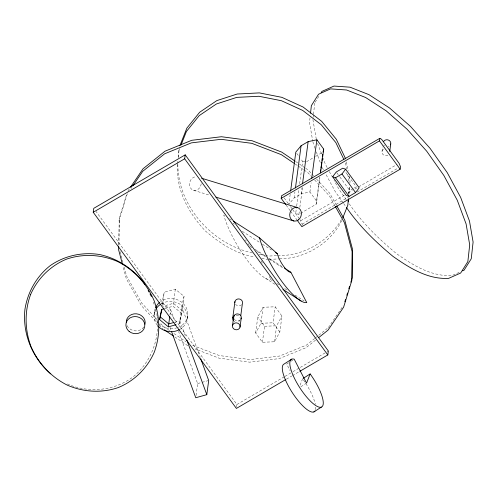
<?xml version="1.0" encoding="UTF-8"?>
<svg xmlns="http://www.w3.org/2000/svg" width="498" height="498" viewBox="0 0 498 498"><rect width="100%" height="100%" fill="white"/><g stroke="black" fill="none" stroke-linecap="round" stroke-linejoin="round"><path stroke-width="0.37" stroke-dasharray="2.49 1.87" d="M118.68 244.549L119.252 218.473L126.803 193.859M118.997 245.004L119.252 218.473M177.655 164.477C175.657 189.483 188.624 213.325 205.444 231.022C219.537 242.949 235.66 253.899 254.254 256.8M177.724 163.699L177.991 160.605M178.259 157.505L179.037 149.195M177.842 164.197C177.917 206.29 212.16 243.952 252.461 252.984M178.44 157.231L179.106 149.493M348.756 194.357L349.484 185.841M348.936 194.083L349.602 186.339M349.87 183.245L350.069 180.923L349.048 175.589M310.017 117.833L309.507 122.402L312.732 141.077M313.161 117.298L313.41 115.013M313.497 114.254L314.761 102.837M154.081 314.636L154.473 311.698M161.713 304.017L164.247 292.233L175.308 289.157L184.036 296.372L181.751 313.485L179.423 323.775L176.473 324.596M162.454 305.666L164.247 292.233M169.949 314.96L170.646 309.737L161.912 302.523M181.751 313.485L173.024 306.27L175.308 289.157M179.423 323.775L181.708 306.662L184.036 296.372M187.304 318.483L187.696 315.545M196.044 395.505L197.638 383.566L178.583 331.45M236.562 407.115L236.911 404.494L96.046 211.469M255.648 332.981L257.783 316.983L263.106 307.26L275.195 306.799L281.955 316.068L279.82 332.066L274.498 341.79L262.409 342.25L255.648 332.981L260.971 323.258L263.106 307.26M262.409 342.25L264.544 326.246L257.783 316.983M279.82 332.066L273.06 322.797L275.195 306.799M290.185 194.313L288.852 204.292L294.119 197.974L301.184 193.84L309.912 191.979L316.734 201.329L316.099 204.248L298.918 214.302L295.675 213.648L296.596 206.738M274.498 341.79L276.633 325.792L281.955 316.068M294.119 197.974L294.941 191.83M296.702 205.967L298.956 189.078M299.672 183.706L302.641 161.439L300.823 158.949M301.184 193.84L302.006 187.696M298.918 214.302L299.429 210.461M299.84 207.392L302.603 186.663M302.043 225.401L302.211 224.131L299.883 219.494M309.912 191.979L311.138 182.766M316.099 204.248L319.685 177.375M316.734 201.329L319.909 177.531M382.01 151.417L382.607 146.947M185.287 335.808L179.815 320.837L182.144 310.547L173.416 303.332L163.089 306.208M118.91 221.05L127.127 194.264L127.992 192.987M300.12 385.135L302.61 378.773M178.857 150.539L179.697 148.423M341.273 219.45L340.713 220.857C327.174 242.265 302.834 256.184 277.374 255.63M341.665 220.707C330.435 243.46 305.255 258.493 279.982 258.848M315.159 102.202L319.548 95.211M127.905 191.045L129.636 188.499M131.024 188.524L131.895 187.254M328.363 327.566L343.091 305.903M348.021 192.987L349.833 190.591L353.723 188.312M314.748 338.459L306.457 345.089L279.727 356.008L250.002 359.581L219.301 355.56L191.879 345.046M315.34 337.986L327.18 328.512M315.589 340.09L306.114 347.666L279.384 358.585L249.654 362.158L218.952 358.13L195.141 349.005M288.56 362.799L286.674 364.007L290.197 370.848M291.069 361.187L292.955 359.979M300.892 386.753L305.915 383.535M306.544 161.707L315.134 156.683M315.794 156.297L322.405 152.432M354.371 187.933L356.319 186.8L345.463 171.922M300.78 220.72L344.902 194.917M348.245 192.963L352.254 190.616M354.931 189.053L397.043 164.421M302.211 224.131L348.339 197.152M357.029 192.066L397.809 168.218M236.911 404.494L284.296 376.774M284.962 376.388L292.307 372.093M292.973 371.701L299.647 367.798M300.313 367.406L326.346 352.186M327.012 351.793L328.35 351.015M286.443 379.146L291.784 376.027M292.451 375.635L299.124 371.732M178.539 327.254L181.646 325.592A16.72 15.096 7.6 0 0 184.017 304.378A16.72 15.096 7.6 0 0 160.524 301.657M459.106 272.412L452.035 275.55C431.125 276.695 412.83 265.085 396.389 253.569C378.81 238.959 362.183 222.861 349.297 203.881M164.913 308.53L173.024 306.27M174.649 322.274L179.815 320.837M197.638 383.566L201.323 382.539M202.057 382.333L207.959 380.696M177.238 327.752L173.765 328.612L169.407 328.624A16.72 15.096 7.6 0 1 159.117 323.874M276.608 255.667L268.198 256.09L265.944 255.648M269.275 259.39L279.216 258.885M260.971 323.258L273.06 322.797M264.544 326.246L276.633 325.792M272.338 280.623L271.036 279.795L269.132 279.783A48.132 13.539 59.7 0 1 225.084 219.419L223.764 215.018L225.494 216.555M259.203 254.316L265.197 255.499M261.749 258.281L267.743 259.464M302.641 161.439L305.884 162.093M193.672 190.329L209.994 195.322M67.348 383.946C88.233 393.271 113.27 390.967 131.958 377.721C150.44 363.472 159.827 339.767 157.15 316.709M229.615 218.753L231.564 219.998M242.271 231.321L259.813 242.52M262.415 244.182L271.51 249.99M255.119 249.405L264.868 255.623M268.764 258.113L282.41 266.822M257.167 251.459L265.615 256.85M269.511 259.34L283.157 268.049M276.882 283.524L278.836 284.769M284.682 288.504L287.284 290.166M295.077 295.14L304.178 300.948M265.39 278.22L275.139 284.445M295.569 161.47L298.719 163.599M299.348 164.023L305.013 167.857M305.641 168.287L308.162 169.986L311.312 173.385M295.227 164.047L297.742 165.747M298.37 166.176L303.413 169.581M304.041 170.011L307.82 172.563L311.493 176.529M169.563 330.585L163.269 326.327L159.597 322.362M173.97 333.567L185.935 341.659M174.891 336.997L188.742 346.365M232.983 223.222L234.135 224.243M311.835 173.951L313.933 176.217M316.56 179.05L329.676 193.205L336.474 205.338M314.636 179.927L329.327 195.782L334.992 205.892M157.499 320.096L141.756 303.108L126.648 276.147L124.288 267.264M158.725 324.372L141.413 305.685L126.305 278.724L122.962 266.144M159.254 324.939L162.921 328.904M336.716 172.613L339.431 176.329M339.879 176.952L349.833 190.591M296.727 153.334L298.999 156.453M284.19 197.986L288.224 203.52M290.471 206.589L292.494 209.285M292.712 209.664L299.435 218.877M286.138 205.12L290.185 210.66M290.639 211.276L296.933 219.904M346.228 199.53L338.758 188.966L334.04 180.251M343.265 202.972L335.366 191.78L325.561 173.684M343.707 203.595L345.905 206.701M327.142 167.515L325.331 164.166L323.19 158.426M329.321 171.536L331.861 176.23M322.293 167.652L323.383 169.662M261.133 260.884L262.9 264.257M269.269 276.415L271.036 279.795M317.581 143.368L321.857 154.841M314.985 148.336L312.856 141.824M316.323 151.921L320.6 163.4M181.708 306.662L200.227 357.327M170.646 309.737L175.408 322.766M169.98 327.279L171.275 330.803M120.155 251.72L122.913 262.085M153.508 302.149L154.081 304.328M155.42 309.407L156.571 313.759M156.764 314.481L157.144 315.931M346.427 161.869L348.177 171.013M345.537 162.958L346.708 169.052M347.722 174.387L349.328 182.766M312.906 119.582L316.255 139.004M251.639 247.761A13.234 3.723 59.7 0 1 249.815 245.906M249.342 245.358A13.234 3.723 59.7 0 1 247.917 243.528M246.18 240.957A13.234 3.723 59.7 0 1 245.52 239.862M241.574 304.751A3.841 3.467 7.6 0 1 235.504 304.259M239.961 320.27A3.841 3.467 7.6 0 1 238.654 321.59M234.832 321.739A3.841 3.467 7.6 0 1 233.998 321.216M236.251 315.19A3.841 3.467 7.6 0 1 240.142 317.618M240.36 319.735A3.841 3.467 7.6 0 1 234.29 319.243M389.106 146.163A3.841 3.467 7.6 0 1 388.21 146.543M384.45 145.783A3.841 3.467 7.6 0 1 383.79 145.086M387.917 155.108A3.841 3.467 7.6 0 1 382.595 154.038A3.841 3.467 7.6 0 1 383.634 149.244M303.456 379.949A28.23 8.167 57.3 0 1 315.321 404.339M315.707 407.183A28.23 8.167 57.3 0 1 315.495 409.81M201.236 183.731A6.96 5.758 -73 0 1 194.843 190.454A6.96 5.758 -73 0 1 189.551 183.855A6.96 5.758 -73 0 1 195.639 176.746M161.296 303.836A16.72 15.096 7.6 0 1 184.49 308.393A16.72 15.096 7.6 0 1 180.089 329.29M157.312 325.281A16.72 15.096 7.6 0 1 155.656 309.625M158.152 322.872A16.72 15.096 7.6 0 1 155.015 309.121M143.829 326.956A9.474 8.547 7.6 0 1 135.139 330.871A9.474 8.547 7.6 0 1 127.083 325.599"/><path stroke-width="0.75" d="M118.667 246.068L118.63 249.859L122.371 263.921M348.289 199.773L347.822 205.195L342.78 217.887M348.27 201.821L348.538 198.727M310.522 113.264L311.362 105.657L318.546 94.222L330.579 88.881L346.627 90.001L365.607 97.496L386.224 110.867L407.065 129.194L426.724 151.224L443.849 175.47L457.282 200.271L466.097 223.932L469.701 244.854L467.852 261.599L460.662 273.029L448.636 278.37C427.732 279.515 409.437 267.905 392.99 256.389C375.617 241.935 359.139 226.055 346.34 207.324M285.777 379.538L236.382 408.422L93.232 212.273L93.761 208.338L185.194 154.859L328.35 351.015L327.821 354.943L299.79 371.34M175.732 324.802L168.361 326.85L159.628 319.635L159.926 317.431M327.821 354.943L184.671 158.794L185.194 154.859M168.361 326.85L169.75 316.454M171.536 331.531L195.745 397.74L206.807 394.665L208.693 380.491L200.756 358.772M232.753 317.898L234.919 301.639M232.51 325.574L233.705 316.622M240.771 315.72L242.445 303.158A3.841 3.467 7.6 0 0 238.922 298.937A3.841 3.467 7.6 0 0 234.857 302.541M240.036 327.086A3.841 3.467 7.6 0 0 235.031 323.015A3.841 3.467 7.6 0 0 233.755 328.885A3.841 3.467 7.6 0 0 240.036 327.086L241.231 318.141M285.69 204.504L281.196 198.341L281.538 195.795L379.806 138.32L381.561 139.284L399.054 163.251L400.485 166.656L400.143 169.202L301.875 226.677L297.381 220.521M290.595 191.244L295.818 152.089L301.085 145.765L308.15 141.637L316.877 139.776L323.7 149.126L320.525 172.924M295.451 187.989L301.085 145.765M302.516 183.862L308.15 141.637M311.754 178.16L316.877 139.776M320.507 171.237L320.712 169.7M320.917 168.162L321.222 165.859M321.428 164.328L321.733 162.024M321.938 160.487L322.25 158.183M322.455 156.652L322.76 154.349M400.143 169.202L379.464 140.872L379.806 138.32M389.735 151.442L390.731 143.984M323.065 152.046L323.7 149.126M160.188 315.962L161.688 309.351M159.628 319.635L161.962 309.345L164.172 308.735M344.846 301.732L345.512 299.559M346.845 295.214L347.511 293.042M348.843 288.703L349.509 286.531M350.841 282.185L352.173 277.84L352.453 249.031L344.784 220.166L336.847 206.01M310.148 373.942L306.544 383.13L294.212 359.176A28.23 8.167 57.3 0 0 297.574 384.12A28.23 8.167 57.3 0 0 321.988 406.748A28.23 8.167 57.3 0 0 310.148 373.942L303.238 378.374M179.865 145.758L186.862 128.129L199.661 112.255L216.829 100.615L237.204 94.016L259.383 92.896L281.862 97.34L303.114 107.045L321.683 121.344L336.306 139.259L345.656 158.881M181.098 144.899L186.414 131.503L199.212 115.623L216.381 103.989L236.749 97.384L258.935 96.27L281.414 100.714L302.66 110.413L321.235 124.712L335.857 142.633L343.869 159.453M321.148 92.672L321.945 91.402L333.971 86.061L350.026 87.181L369.006 94.676L389.617 108.047L410.464 126.374L430.123 148.41L447.248 172.65L460.675 197.451L469.496 221.118L473.1 242.034L471.245 258.779L464.061 270.209L462.648 270.837M130.507 187.223L143.063 168.747L164.975 151.224L191.705 140.305L221.429 136.732L252.131 140.753L281.712 152.102L294.941 161.041M132.761 185.978L142.721 171.324L164.633 153.801L191.357 142.876L221.087 139.309L251.789 143.331L281.37 154.673L294.592 163.618M332.633 176.778L336.262 171.991L342.742 168.2L345.6 169.196L359.176 187.796L355.547 192.583L349.061 196.374L346.203 195.378L332.633 176.778L335.49 177.78L349.061 196.374M335.49 177.78L341.97 173.983L345.6 169.196M318.546 337.719L328.02 330.143L343.614 307.204L351.831 280.418L352.111 251.608L344.435 222.743L335.372 206.564M291.71 359.158L284.177 363.988A28.23 8.167 57.3 0 0 292.631 393.127A28.23 8.167 57.3 0 0 314.954 411.037M313.84 411.939L321.378 407.109M93.232 212.273L184.671 158.794M281.196 198.341L379.464 140.872M173.914 322.48L168.754 323.912L160.02 316.697M201.597 178.228L297.306 207.529M215.927 197.14L293.826 220.994M233.512 221.243L259.502 237.832L277.361 253.719A13.234 3.723 59.7 0 0 283.655 266.343A13.234 3.723 59.7 0 0 290.857 272.219L306.774 302.61L304.876 302.597A48.132 13.539 59.7 0 1 260.821 242.233L259.502 237.832M275.406 252.48L277.361 253.719M284.358 268.067L290.857 272.219M282.939 289.419L301.134 301.035M164.184 329.751L173.628 336.144M50.759 373.861C32.407 358.074 22.385 333.791 24.9 309.65C27.546 292.338 36.385 276.527 50.18 265.664C64.541 255.686 82.17 251.857 99.413 254.497C117.117 258.269 132.711 268.41 143.76 282.696L144.862 284.675M341.97 173.983L355.547 192.583M148.155 290.608L148.89 291.928M149.985 293.907L151.448 296.547M186.881 340.165L206.807 394.665M233.332 320.519A3.841 3.467 7.6 0 1 234.377 315.726M233.842 318.421A3.841 3.467 7.6 0 1 237.708 313.921A3.841 3.467 7.6 0 1 240.914 318.994M383.522 141.619A3.841 3.467 7.6 0 1 388.652 140.15A3.841 3.467 7.6 0 1 390.413 144.837M179.473 329.632A16.72 15.096 7.6 0 1 158.227 326.321M155.986 309.04A16.72 15.096 7.6 0 1 160.132 304.595M155.469 307.882A16.72 15.096 7.6 0 1 159.441 302.504M126.293 322.698A9.474 8.547 7.6 0 1 136.315 313.808A9.474 8.547 7.6 0 1 145.005 324.21M30.683 294.318C24.396 311.182 24.726 329.682 30.963 346.508C38.24 363.191 50.995 376.899 67.255 385.128C83.403 392.175 101.58 393.283 118.3 387.556C134.41 380.939 147.178 368.271 154.199 352.366C160.487 335.503 160.157 317.002 153.919 300.176C146.642 283.487 133.887 269.785 117.628 261.556C101.48 254.509 83.303 253.395 66.583 259.128C50.479 265.745 37.705 278.407 30.683 294.318M298.302 219.96A6.96 5.758 -73 0 0 298.694 208.102A6.96 5.758 -73 0 0 289.699 214.719A6.96 5.758 -73 0 0 298.302 219.96M129.144 331.425A9.474 8.547 7.6 0 0 144.638 326.987A9.474 8.547 7.6 0 0 132.287 316.946A9.474 8.547 7.6 0 0 129.144 331.425"/></g></svg>
